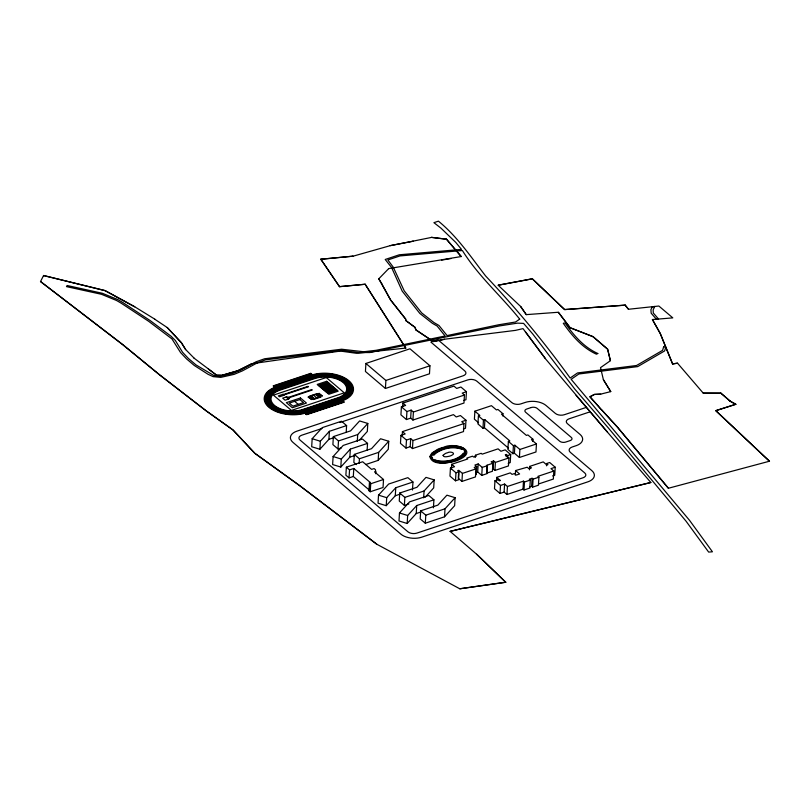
<?xml version="1.0" encoding="UTF-8"?>
<svg xmlns="http://www.w3.org/2000/svg" width="810" height="810" viewBox="0 0 810 810"><rect width="100%" height="100%" fill="white"/><g stroke="black" fill="none" stroke-linecap="round" stroke-linejoin="round"><path stroke-width="1.21" d="M216.169 374.838L208.373 368.965L216.118 374.858L222.709 375.06M346.194 432.439L346.599 425.574L341.486 421.23L322.269 427.629L312.164 438.726L311.688 446.735L319.879 449.256L328.921 439.314L334.651 437.41M319.879 449.256L320.355 441.237L329.397 431.305L346.599 425.574M328.921 439.314L329.397 431.305M359.751 439.789L367.325 431.467L367.801 423.448L359.62 420.937L350.568 430.869L333.366 436.6L332.89 444.609L338.013 448.963L341.405 447.839M367.132 450.249L367.537 443.384L362.424 439.03L343.207 445.429L333.102 456.536L332.626 464.545L340.818 467.056L349.859 457.123L354.456 455.595M338.013 448.963L338.489 440.954L333.366 436.6M340.818 467.056L341.293 459.047L350.345 449.115L367.537 443.384M368.955 490.678L370.231 491.761L383.039 487.498L383.515 479.49L374.564 471.886L375.8 471.471L375.587 473.698L375.506 469.759L374.099 468.565L371.628 469.385L362.657 461.751L346.356 467.188L345.88 475.197L349.059 477.9L353.322 476.483L369.714 490.425L368.955 490.678L369.431 482.669L370.19 482.416L369.714 490.425M349.859 457.123L350.345 449.115M349.059 477.9L349.535 469.891L346.356 467.188M365.735 464.515L378.169 460.374L388.274 449.277L388.749 441.258L380.558 438.747L371.517 448.679L354.314 454.41L353.838 462.419L356.39 464.596M353.322 476.483L353.798 468.474L349.535 469.891M357.291 441.42L357.696 434.555L367.801 423.448M359.154 463.34L359.427 458.764L354.314 454.41M365.907 363.457L365.432 371.466L385.418 388.466L429.472 373.795L429.948 365.776L409.961 348.786L365.907 363.457L385.894 380.447L385.418 388.466M370.231 491.761L370.707 483.752L369.431 482.669M378.169 460.374L378.645 452.365L388.749 441.258M412.482 490.02L412.958 482.011L407.845 477.657L388.628 484.056L378.523 495.153L378.047 503.172L386.238 505.683L395.29 495.75L399.877 494.221M386.238 505.683L386.714 497.674L395.766 487.731L412.958 482.011M395.29 495.75L395.766 487.731M466.438 391.716L460.9 387.018L456.678 388.425L453.934 386.097L402.894 403.096L405.638 405.425L401.406 406.833L400.93 414.841L406.458 419.55L410.67 418.122L412.928 420.046L463.968 403.046L464.444 395.037L462.206 393.133L466.438 391.716L465.963 399.735L463.846 400.434M465.973 420.248L460.434 415.55L456.212 416.958L453.468 414.629L402.428 431.619L405.172 433.957L400.94 435.365L400.464 443.374L405.992 448.082L410.204 446.654L412.462 448.578L463.502 431.578L463.978 423.559L461.74 421.656L465.973 420.248L465.497 428.267L463.381 428.966M402.692 406.529L402.894 403.096M402.226 435.061L402.428 431.619M425.27 497.148L433.694 487.893L434.17 479.884L425.979 477.363L416.937 487.306L399.735 493.037L399.259 501.046L404.372 505.399L408.898 503.891M433.431 507.829L433.907 499.81L428.784 495.467L409.576 501.866L399.472 512.963L398.996 520.972L407.187 523.493L416.229 513.55L420.815 512.031M406.458 419.55L406.934 411.541L401.406 406.833M405.992 448.082L406.468 440.063L400.94 435.365M404.372 505.399L404.848 497.38L399.735 493.037M410.67 418.122L411.146 410.113L406.934 411.541M410.204 446.654L410.68 438.645L406.468 440.063M412.928 420.046L413.404 412.027L411.146 410.113M407.187 523.493L407.663 515.484L416.704 505.541L433.907 499.81M412.462 448.578L412.938 440.559L410.68 438.645M416.229 513.55L416.704 505.541M420.673 510.837L420.198 518.856L425.311 523.199L444.528 516.8L454.633 505.703L455.109 497.694L446.917 495.173L437.876 505.116L420.673 510.837L425.787 515.19L425.311 523.199M423.66 497.856L424.065 490.981L434.17 479.884M444.528 516.8L445.004 508.791L455.109 497.694M508.184 463.259L510.219 462.581L510.695 454.562L505.167 449.864L500.934 451.271L498.089 448.851L482.173 454.157L481.18 453.306L475.359 455.24L476.361 456.091L473.556 457.022L472.564 456.172L466.742 458.116L467.745 458.956L451.707 464.302L454.552 466.722L450.441 468.089L449.965 476.098L455.493 480.806L458.551 479.783L459.027 471.774L457.711 470.65L458.764 470.296L462.419 473.404L461.943 481.423L475.48 476.908L475.956 468.899L474.204 467.4L476.695 466.57L476.219 474.589M451.433 468.879L451.707 464.302M455.493 480.806L455.969 472.787L450.441 468.089M458.561 473.728L458.288 478.315L461.943 481.423M502.808 416.006L502.949 413.718L497.907 409.435L496.439 409.931L491.437 405.668L474.873 411.186L474.397 419.195L478.568 422.749M475.227 457.528L475.359 455.24M474.873 411.186L479.874 415.439L478.406 415.935L477.93 423.944L482.973 428.227L484.441 427.741L508.417 448.122M487.073 465.203L486.597 473.212L492.409 471.278L492.885 463.259L487.073 465.203L487.073 473.617L481.748 475.399L477.708 471.967L478.183 463.948L474.903 465.041L476.695 466.57M482.973 428.227L483.449 420.218L478.406 415.935M484.441 427.741L484.917 419.722L483.449 420.218M481.748 475.399L482.223 467.38L478.183 463.948M492.885 463.259L491.133 461.771L493.624 460.941L493.148 468.95L494.91 470.448L508.447 465.932L508.923 457.923L505.268 454.815L506.321 454.461L507.637 455.584L507.505 457.873M494.91 470.448L495.386 462.429L493.624 460.941M552.622 475.926L554.739 475.227L555.215 467.218L549.686 462.51L546.628 463.522L547.945 464.646L546.892 465.001L543.237 461.892L529.699 466.398L531.451 467.897L528.96 468.727L527.199 467.228L515.575 470.539L519.605 473.971L516.324 475.065L514.522 473.536L512.031 474.366L510.27 472.868L496.733 477.373L500.388 480.492L499.335 480.836L498.008 479.722L494.961 480.735L494.485 488.744L500.013 493.452L504.124 492.085L506.969 494.495L522.997 489.159L523.999 490.009L529.811 488.065L530.287 480.057L529.294 479.206L532.089 478.275L533.091 479.125L532.615 487.134L538.427 485.2L538.903 477.191L537.911 476.341L553.827 471.035L553.351 479.054L538.569 483.975M496.53 480.816L496.733 477.373M500.013 493.452L500.489 485.443L494.961 480.735M504.124 492.085L504.6 484.066L500.489 485.443M506.189 456.749L506.321 454.461M484.917 419.722L509.854 440.934L508.386 441.42L507.91 449.428L512.943 453.711L514.411 453.225L519.413 457.478L535.977 451.97L536.453 443.951L531.451 439.698L532.919 439.212L532.788 441.501M506.969 494.495L507.445 486.486L504.6 484.066M512.943 453.711L513.418 445.702L508.386 441.42M514.411 453.225L514.887 445.216L513.418 445.702M515.302 475.116L515.575 470.539M519.413 457.478L519.888 449.469L514.887 445.216M522.997 489.159L523.473 481.15L507.445 486.486M523.999 490.009L524.475 481.99L523.473 481.15M529.487 469.83L529.699 466.398M532.615 487.134L531.613 486.283L532.089 478.275M546.497 465.821L546.628 463.522M464.312 452.587C460.1 461.032 442.088 463.462 434.929 460.343A6.46 3.544 3.4 0 1 433.492 459.462M388.597 268.606L461.255 256.537L446.482 239.163M365.229 284.239L339.491 286.669L365.178 284.249L405.81 348.087L356.694 353.322L340.372 351.074L251.738 363.741L237.705 370.747L222.72 375.141M505.683 582.248L459.807 588.789L376.701 544.178L299.508 485.514L254.816 453.266L233.037 429.999L206.297 410.923L159.793 375.03L122.806 344.615L40.52 281.526L43.618 275.451M463.117 453.387L462.388 454.42M433.816 455.301L434.788 454.106M105.128 290.628L43.568 275.532L105.128 290.628L134.744 306.798L154.882 319.211M433.32 454.673C440.873 447.717 453.64 445.034 463.087 449.418M462.176 454.663C455.898 460.515 444.7 462.156 436.944 460.536M381.632 283.561L390.724 300.075L405.577 319.059L405.881 320.537L405.699 319.008L390.623 300.095L378.786 278.812L388.658 268.647M434.99 453.904C442.28 448.365 452.8 446.158 461.558 449.135M570.088 327.787L558.404 312.255L526.247 314.634L520.577 306.403L526.287 314.655M558.353 312.326L570.169 327.756L593.143 336.697L607.621 349.181L610.436 360.683L600.534 367.639L603.379 379.667L610.699 391.564L603.379 379.667M570.129 327.736L593.153 336.707M450.127 531.39L476.644 554.242L505.754 582.258L459.877 588.759M134.744 306.798L105.108 290.658M730.154 401.132L735.824 404.281M730.073 401.203L735.804 404.311L715.777 410.69L769.5 461.234M600.696 394.166L594.449 394.44L589.953 396.789L601.557 409.88L589.963 396.758L594.439 394.419L600.706 394.136L610.659 391.625M237.775 370.788L251.788 363.791M154.801 319.241L167.194 327.524L181.349 342.741L185.723 349.616L193.904 357.929M433.289 341.547L416.046 330.065L414.801 327.2M416.148 330.004L433.309 341.516M40.5 281.536L122.705 344.685L159.864 375.03L206.297 410.923L233.037 429.999L254.806 453.306L299.508 485.514L376.772 544.168M414.801 327.25L405.8 320.517L414.902 327.189L416.137 330.045M208.413 368.955L193.813 357.959M672.634 363.963L660.261 333.568L652.394 319.545L672.816 317.874L658.864 306.028L628.449 309.268L625.198 305.167L564.6 309.552L532.281 278.842L498.15 285.211L520.567 306.433M273.486 386.157L311.07 373.633M273.8 386.421L311.394 373.906M274.124 386.694L311.718 374.179M283.368 394.561L308.033 386.34L308.509 386.745L283.844 394.966M318.32 385.358L327.716 382.229M286.406 397.143L288.137 397.224L286.963 397.619M319.322 386.208L328.718 383.079M319.413 386.289L328.809 383.15M287.165 397.781L311.83 389.569L312.306 389.975L287.641 398.196M320.325 387.069L329.822 384.011M287.844 398.358L289.575 398.449L288.4 398.834M321.388 387.96L330.875 384.912M322.441 388.861L331.928 385.813M323.494 389.762L332.991 386.704M324.557 390.653L334.044 387.605M309.774 396.505L317.409 393.964M335.006 388.425L325.61 391.554L335.097 388.506M326.622 392.415L336.109 389.367M327.716 393.346L337.112 390.217M312.974 399.229L320.608 396.687M385.894 380.447L429.948 365.776M305.674 413.88L343.258 401.365M305.988 414.153L343.582 401.638M306.312 414.426L343.896 401.912M322.046 428.46L301.715 435.223A6.399 3.513 3.4 0 0 300.024 440.043L407.957 531.826A6.399 3.513 3.4 0 0 416.836 533.122L583.058 477.758A6.399 3.513 3.4 0 0 584.749 472.949L476.827 381.166A6.399 3.513 3.4 0 0 467.937 379.87L339.987 422.486M413.404 412.027L464.444 395.037M338.489 440.954L357.696 434.555M412.938 440.559L463.978 423.559M359.427 458.764L378.645 452.365M502.949 413.718L501.481 414.214L526.419 435.416L527.887 434.929L532.919 439.212M586.379 407.369L564.266 414.74A6.399 3.513 3.4 0 1 555.387 413.444L545.991 405.456A14.934 8.201 3.4 0 0 525.265 402.428L520.749 403.927A6.399 3.513 3.4 0 1 511.869 402.631L437.906 339.734L430.859 342.083L464.839 370.97A6.399 3.513 3.4 0 1 463.148 375.789L296.926 431.153A14.934 8.201 3.4 0 0 292.977 442.392L400.909 534.165A14.934 8.201 3.4 0 0 421.635 537.202L587.857 481.839A14.934 8.201 3.4 0 0 591.796 470.6L570.341 452.344A7.118 3.908 3.4 0 1 572.214 446.988L576.143 445.682A14.934 8.201 3.4 0 0 580.081 434.443L567.375 423.63A6.399 3.513 3.4 0 1 569.065 418.821L590.146 411.794M370.707 483.752L383.515 479.49M519.888 449.469L536.453 443.951M455.969 472.787L459.027 471.774M507.637 455.584L510.695 454.562M462.419 473.404L475.956 468.899M495.386 462.429L508.923 457.923M482.223 467.38L487.549 465.608M475.521 472.696L477.708 471.967M404.848 497.38L424.065 490.981M555.215 467.218L550.982 468.625L553.827 471.035M524.475 481.99L530.287 480.057M533.091 479.125L538.903 477.191M425.787 515.19L445.004 508.791M529.75 486.911L531.613 486.283M720.91 393.235L730.164 401.142L720.961 393.164M498.231 285.191L532.383 278.782L564.641 309.602L625.31 305.117M222.669 375.091L237.786 370.757M476.655 554.212L505.754 582.258M353.038 256.203L390.157 245.683L413.201 241.177L390.106 245.632M185.632 349.636L181.45 342.681L167.214 327.493M769.429 461.224L668.361 488.268L617.2 426.87L601.567 409.85M601.668 409.819L617.2 426.88L668.452 488.248M650.865 482.466L450.046 531.411L650.855 482.507L607.004 431.619M677.565 363.184L672.563 363.943L660.312 333.558L652.435 319.505M703.212 393.144L720.961 393.194L703.262 393.164L677.494 363.163L672.644 363.933M461.173 256.557L446.431 239.173L431.477 237.36L446.411 239.233M606.994 431.649L545.292 358.567L523.027 328.627L515.454 330.379L444.406 339.248M545.393 358.546L525.406 331.827M576.062 395.331L607.085 431.629M413.151 241.127L431.527 237.411M433.228 341.536L444.457 339.279L433.239 341.506M628.509 309.288L625.259 305.188M441.632 260.101L451.038 258.532M320.841 259.21L339.542 286.72L320.79 259.22L353.069 256.173L320.841 259.281M378.776 278.842L381.682 283.551M312.164 438.726L320.355 441.237M333.102 456.536L341.293 459.047M378.523 495.153L386.714 497.674M399.472 512.963L407.663 515.484M436.58 460.424L435.102 459.827M610.345 360.632L607.621 349.181L593.062 336.737M322.947 383.818L332.475 391.757M301.36 376.488L302.636 377.582M333.548 404.22L334.824 405.314M316.386 394.308L319.575 397.032M315.799 394.5L318.988 397.224M313.197 394.895L317.186 398.297M311.384 395.968L314.584 398.692M291.954 379.627L293.24 380.71M324.142 407.349L325.428 408.442M310.797 396.171L313.996 398.884M282.558 382.755L283.844 383.839M314.746 410.478L316.032 411.571M294.597 401.325L298.191 404.382M353.798 468.474L370.19 482.416M735.753 404.271L715.787 410.65L769.49 461.275M365.178 284.31L405.769 348.118M464.059 450.492L464.282 450.998M432.358 457.539L432.408 457.812A7.401 4.06 3.4 0 0 432.651 458.46M431.477 457.123L431.477 457.215A9.609 5.275 3.4 0 0 431.517 457.599L431.538 457.741A8.687 4.769 3.4 0 0 431.639 458.116L431.811 458.511A7.31 4.01 3.4 0 0 434.302 460.647C444.244 464.13 462.692 461.629 465.132 450.998A7.432 4.08 3.4 0 0 462.226 448.244C456.283 445.044 435.537 447.211 431.527 456.597A11.087 6.085 3.4 0 0 431.497 456.82L431.477 457.103M430.626 457.042C436.934 467.724 457.225 461.973 464.92 454.866C470.6 440.407 432.165 446.188 430.626 456.992M429.806 456.577C432.175 465.618 445.702 463.057 452.709 461.852A31.327 17.202 3.4 0 0 458.895 459.786C479.672 450.168 454.177 441.976 444.042 447.16A31.327 17.202 3.4 0 0 437.856 449.216L431.791 453.084L429.806 456.577M443.08 455.321C443.495 457.741 447.454 456.536 449.165 456.273A11.907 6.541 3.4 0 0 451.443 455.463C456.87 453.195 450.238 450.978 447.576 452.739A11.907 6.541 3.4 0 0 445.298 453.539L443.08 455.321M663.613 346.913L662.58 350.365L636.528 365.502L577.52 372.944L570.159 378.027C544.259 342.134 516.01 308.114 485.605 275.957C470.812 256.821 457.427 236.652 438.433 221.16L433.907 222.669L440.974 228.157L455.797 242.433L461.498 249.389L399.269 254.785L385.216 259.473L391.584 267.523L402.216 291.154L419.813 313.419L432.368 323.311L437.177 326.076L445.115 335.998L376.164 350.284L363.7 351.742L341.607 349.221L264.597 358.769L256.051 361.797L240.823 370.038L232.976 373.309L220.492 376.154L213.881 375.536L196 364.915L188.315 358.374L182.534 352.228L175.355 340.494L171.072 336.231L150.215 320.618L122.492 302.312L117.865 299.609L102.354 293.281L67.129 285.505L66.481 286.618L101.473 294.293L116.508 300.48L120.984 303.061L148.605 321.266L171.963 338.924L180.569 352.583L186.553 358.901L194.349 365.523L208.079 374.301L213.101 376.64L220.786 377.369L234.191 374.341L242.281 370.929L257.57 362.728L265.467 359.853L341.779 350.426L358.364 352.563L369.927 352.542L499.314 325.964L517.509 323.139L523.594 323.392L532.747 333.983L574.806 389.104L608.573 428.196L686.019 521.144L708.659 552.096L712.435 551.792L689.573 520.385L571.151 379.313L578.856 373.987L637.713 366.606L664.605 350.943L665.79 347.196L663.613 346.913M654.774 306.514L653.144 309.876L653.295 312.994L658.581 319.079L656.414 319.261L651.179 313.217L650.916 309.653L652.384 306.777L654.774 306.514M519.706 319.12L515.545 322.005L498.474 324.81L447.1 335.573L438.959 325.478L433.998 322.582L421.645 312.873L404.22 290.841L393.275 267.199L387.868 259.959L399.988 255.93L462.388 250.523C478.214 275.987 501.076 295.842 519.706 319.12M597.8 353.504L596.433 354.193C582.198 347.733 572.052 335.785 563.284 323.281L565.056 322.927C573.672 335.32 583.716 347.136 597.8 353.504M310.757 373.359L273.162 385.884L274.438 386.967L312.032 374.453L310.757 373.359M311.263 375.182L276.018 386.917A27.064 14.863 3.4 0 0 268.869 407.288A27.064 14.863 3.4 0 0 306.433 412.776L341.668 401.041A27.064 14.863 3.4 0 0 348.816 380.67A27.064 14.863 3.4 0 0 311.263 375.182M311.739 375.587L276.493 387.322A26.214 14.388 3.4 0 0 269.578 407.055A26.214 14.388 3.4 0 0 305.947 412.371L341.192 400.636A26.214 14.388 3.4 0 0 348.108 380.902A26.214 14.388 3.4 0 0 311.739 375.587M312.214 376.002L276.979 387.737A25.363 13.922 3.4 0 0 270.287 406.822A25.363 13.922 3.4 0 0 305.471 411.966L340.716 400.231A25.363 13.922 3.4 0 0 347.409 381.135A25.363 13.922 3.4 0 0 312.214 376.002M312.7 376.407L277.455 388.142A24.502 13.456 3.4 0 0 270.986 406.59A24.502 13.456 3.4 0 0 304.995 411.561L340.23 399.816A24.502 13.456 3.4 0 0 346.7 381.378A24.502 13.456 3.4 0 0 312.7 376.407M313.176 376.812L277.931 388.547A23.652 12.98 3.4 0 0 271.694 406.357A23.652 12.98 3.4 0 0 304.509 411.146L339.755 399.411A23.652 12.98 3.4 0 0 345.992 381.611A23.652 12.98 3.4 0 0 313.176 376.812M313.652 377.217L278.417 388.952A22.801 12.514 3.4 0 0 272.403 406.114A22.801 12.514 3.4 0 0 304.033 410.741L339.279 399.006A22.801 12.514 3.4 0 0 345.293 381.844A22.801 12.514 3.4 0 0 313.652 377.217M314.138 377.632L278.893 389.367A21.941 12.049 3.4 0 0 273.102 405.881A21.941 12.049 3.4 0 0 303.558 410.336L338.793 398.601A21.941 12.049 3.4 0 0 344.584 382.077A21.941 12.049 3.4 0 0 314.138 377.632M314.614 378.037L279.369 389.772A21.09 11.583 3.4 0 0 273.81 405.648A21.09 11.583 3.4 0 0 303.072 409.921L338.317 398.186A21.09 11.583 3.4 0 0 343.885 382.31A21.09 11.583 3.4 0 0 314.614 378.037M315.1 378.442L279.855 390.177A20.24 11.107 3.4 0 0 274.509 405.415A20.24 11.107 3.4 0 0 302.596 409.516L337.831 397.781A20.24 11.107 3.4 0 0 343.177 382.543A20.24 11.107 3.4 0 0 315.1 378.442M326.288 377.531L273.426 395.138L291.408 410.427L344.27 392.83L326.288 377.531M283.054 394.288L278.356 395.857L279.46 396.789L284.158 395.229L283.054 394.288M326.622 381.297L317.216 384.426L328.809 394.278L338.205 391.149L326.622 381.297M286.203 396.971L282.68 398.145L285.079 400.18L288.603 399.006L286.203 396.971M300.449 397.963L286.345 402.651L292.339 407.754L306.443 403.056L300.449 397.963M317.014 393.63L309.369 396.171L313.369 399.563L321.003 397.022L317.014 393.63M299.882 399.563L289.312 403.086L292.906 406.144L303.477 402.621L299.882 399.563M308.6 396.9L308.013 397.092L311.799 399.624L308.6 396.9M319.17 393.376L318.583 393.579L322.37 396.1L319.17 393.376M342.944 401.092L305.35 413.616L306.625 414.7L344.22 402.185L342.944 401.092M531.259 407.521L526.743 409.02A4.273 2.339 3.4 0 0 525.619 412.239L559.71 441.227A4.273 2.339 3.4 0 0 565.633 442.088L570.149 440.589A4.273 2.339 3.4 0 0 571.273 437.38L537.182 408.392A4.273 2.339 3.4 0 0 531.259 407.521"/></g></svg>
